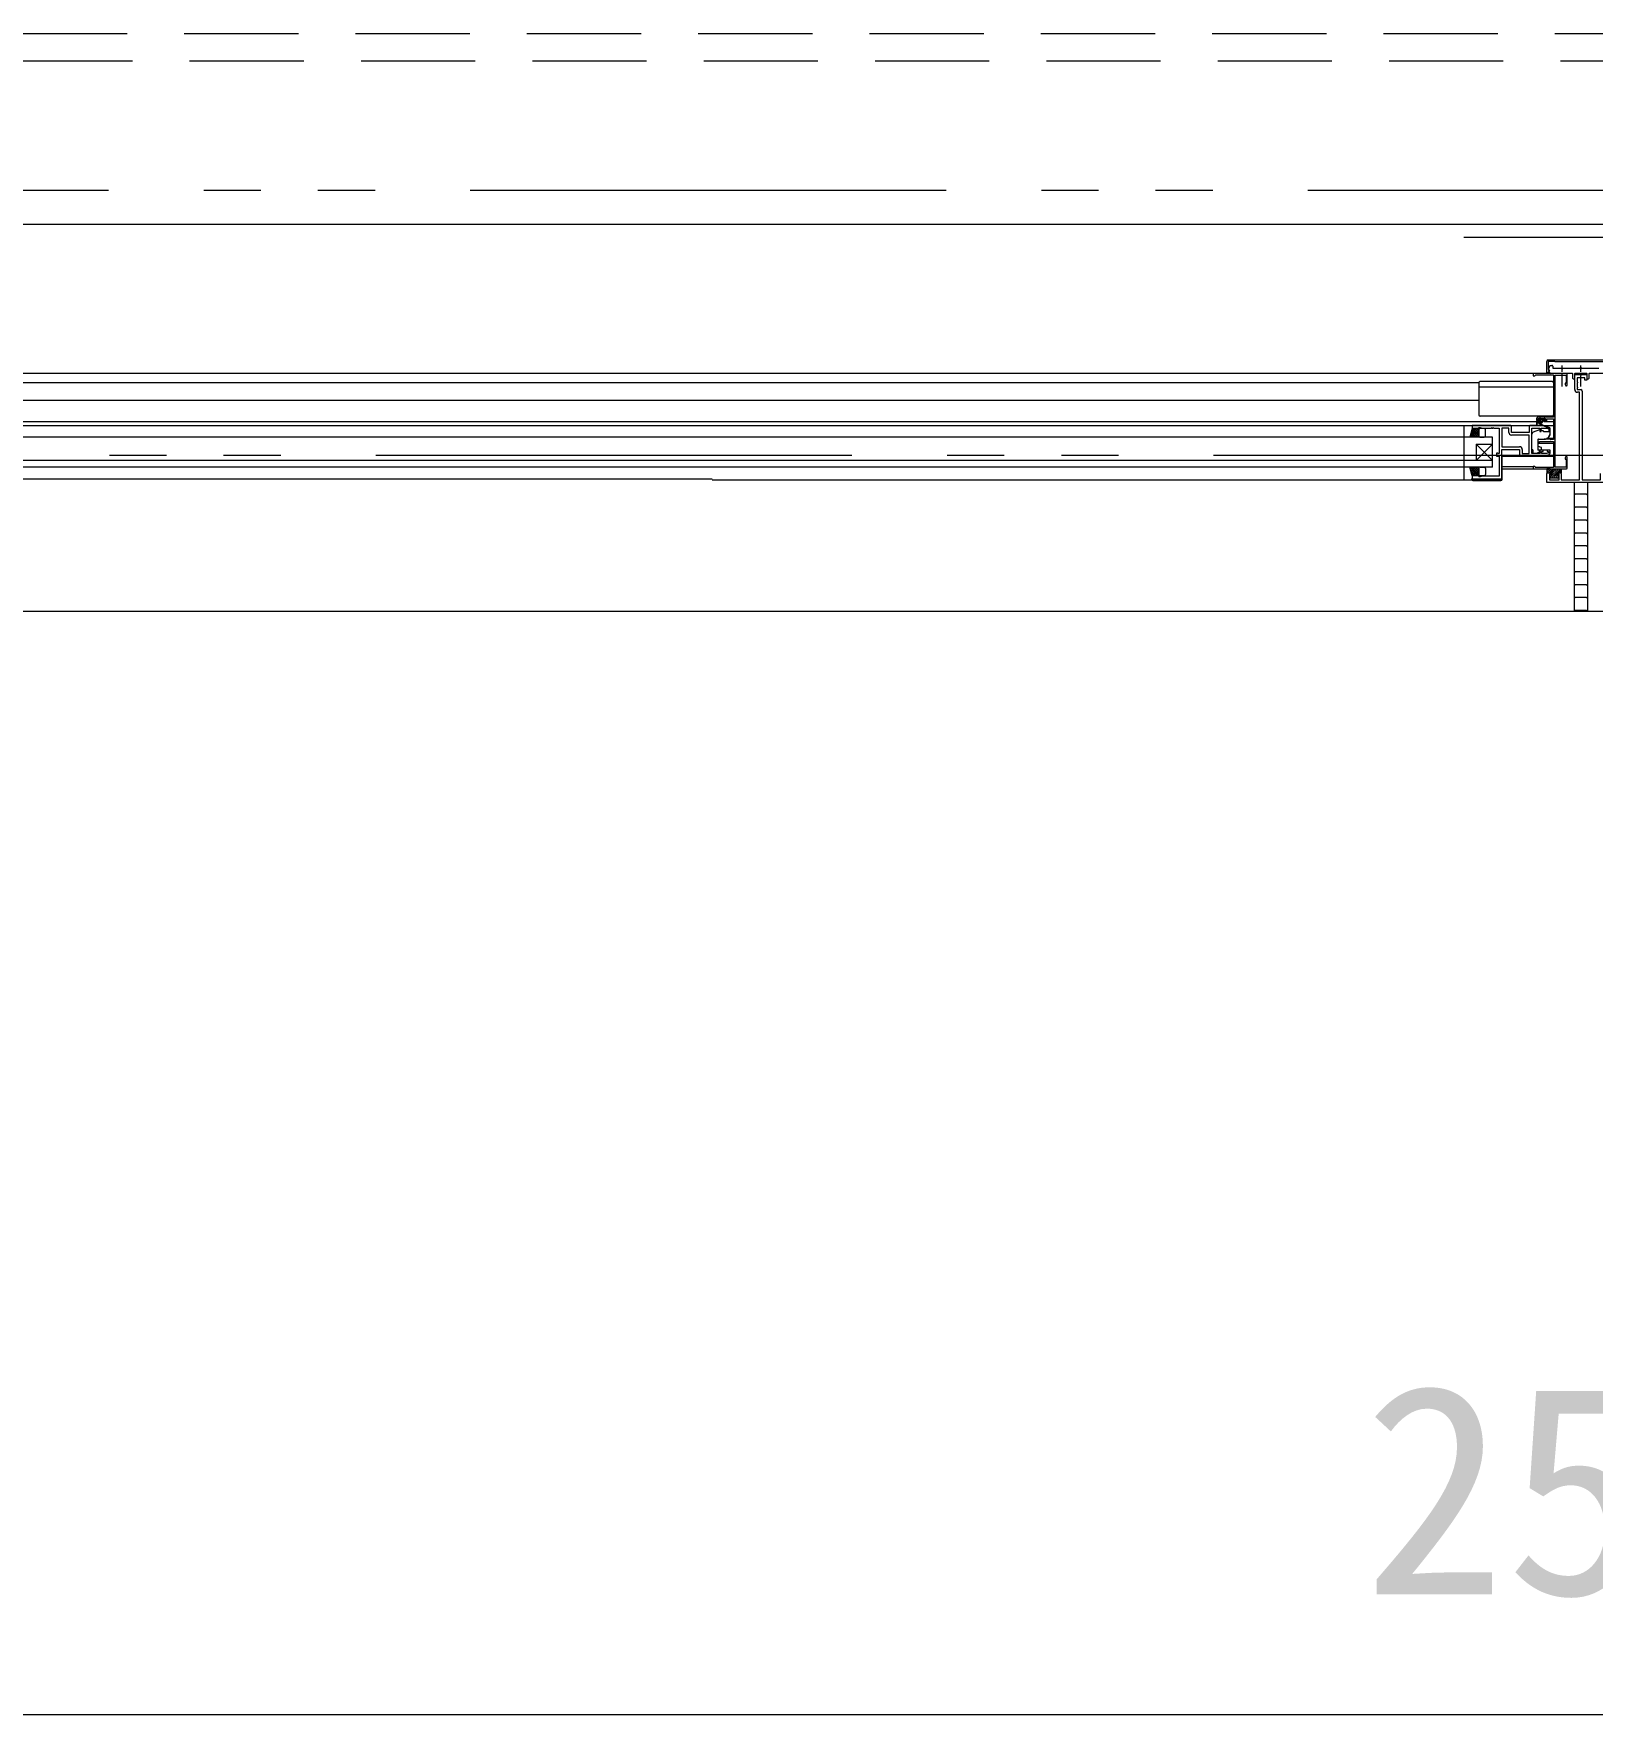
# Model space of a CAD drawing. Units: millimetres at full size. Extents: x -22551 to 92397, y -19340 to 14894.
# Drawn here: x -3776 to -2630, y -6902 to -5666 of the extents above; entities that cross this region are included whole.
import ezdxf
from ezdxf.enums import TextEntityAlignment as Align

# ---------------------------------------------------------------- set-up
doc = ezdxf.new("R2010")
doc.units = ezdxf.units.MM
doc.header["$LTSCALE"] = 70
doc.linetypes.add('DASHED1', pattern=[1.8, 1.2, -0.6])
doc.linetypes.add('DOUBLE_CHAIN1', pattern=[8.8, 5, -1, 0.6, -0.6, 0.6, -1])
doc.layers.add('0-0_NoName', color=7, linetype='Continuous', lineweight=15)
doc.layers.add('2-0_通芯', color=7, linetype='Continuous', lineweight=15)
doc.styles.add('ＭＳ ゴシック', font='')
doc.styles.get('ＭＳ ゴシック').set_extended_font_data('MS Gothic')

# ---------------------------------------------------------------- blocks, each defined once
blk = doc.blocks.new('グループ部品-125')
at = {"layer": '2-0_通芯', "linetype": 'DASHED1'}
for p, q in [((-4547.39, -5665.7), (-729.39, -5665.7)), ((-5173.39, -5685.7), (-103.39, -5685.7))]:
    blk.add_line(p, q, dxfattribs=at)
at = {"layer": '2-0_通芯', "linetype": 'DOUBLE_CHAIN1'}
for p, q in [((-22551.09, -5780.7), (23861.61, -5780.7)), ((-21388.39, -5975.7), (23861.61, -5975.7))]:
    blk.add_line(p, q, dxfattribs=at)
at = {"layer": '2-0_通芯'}
for p, q in [((-5173.39, -5805.7), (-103.39, -5805.7)), ((-2499.89, -5815.7), (-2724.39, -5815.7)), ((-2663.39, -5915.2), (-2663.39, -5906.7)), ((-2662.39, -5905.7), (-2614.39, -5905.7)), ((-2662.39, -5906.7), (-2662.39, -5912.75)), ((-2657.39, -5906.7), (-2662.39, -5906.7)), ((-2657.39, -5907.1), (-2657.39, -5906.7)), ((-2619.39, -5907.1), (-2657.39, -5907.1)), ((-2648.89, -5915.7), (-3852.39, -5915.7)), ((-2662.59, -5915.2), (-2663.39, -5915.2)), ((-2661.48, -5913.28), (-2662.59, -5915.2)), ((-2662.39, -5912.75), (-2661.48, -5913.28)), ((-2662.16, -5912.79), (-2661.1, -5909.9)), ((-2661.74, -5913.51), (-2661.94, -5913.4)), ((-2661.59, -5914.7), (-2661.59, -5913.77)), ((-2660.82, -5909.7), (-2659.59, -5909.7)), ((-2644.49, -5915.7), (-2660.59, -5915.7)), ((-2659.09, -5910.2), (-2659.09, -5911.4)), ((-2658.79, -5911.7), (-2652.86, -5911.7)), ((-2652.19, -5914.38), (-2652.19, -5909.82)), ((-2652.19, -5916.58), (-2652.19, -5915.38)), ((-2652.19, -5925.22), (-2652.19, -5917.58)), ((-2651.52, -5911.7), (-2639.06, -5911.7)), ((-2648.39, -5924.2), (-2648.39, -5916.2)), ((-2644.19, -5919.2), (-2644.19, -5916)), ((-2643.59, -5919.7), (-2643.69, -5919.7)), ((-2643.09, -5916), (-2643.09, -5919.2)), ((-2633.99, -5915.7), (-2642.79, -5915.7)), ((-2638.39, -5914.38), (-2638.39, -5909.82)), ((-2638.39, -5916.58), (-2638.39, -5915.38)), ((-2638.39, -5925.22), (-2638.39, -5917.58)), ((-2637.72, -5911.7), (-2625.26, -5911.7)), ((-2633.69, -5919.2), (-2633.69, -5916)), ((-2633.09, -5919.7), (-2633.19, -5919.7)), ((-2632.59, -5916), (-2632.59, -5919.2)), ((-2616.19, -5915.7), (-2632.29, -5915.7)), ((-2713.39, -5922.6), (-2713.39, -5946.1)), ((-2658.39, -5925.64), (-2713.39, -5925.64)), ((-2659.39, -5921.6), (-2712.39, -5921.6)), ((-2637.42, -5928.5), (-2637.42, -5993.77)), ((-2713.39, -5935.5), (-3835.89, -5935.5)), ((-2658.39, -5954), (-3866.96, -5954)), ((-2718.39, -5954.1), (-3835.89, -5954.1)), ((-2724.39, -5954.1), (-2724.39, -5993.8)), ((-2718.39, -5956), (-2719.89, -5962.5)), ((-2713.62, -5956), (-2719.82, -5962.2)), ((-2715.03, -5956), (-2719.4, -5960.37)), ((-2716.45, -5956), (-2718.97, -5958.53)), ((-2717.86, -5956), (-2718.55, -5956.69)), ((-2713.39, -5961.53), (-2718.49, -5956.43)), ((-2718.39, -5953.9), (-2718.39, -5955.5)), ((-2713.39, -5956), (-2718.39, -5956)), ((-2713.39, -5960.12), (-2717.5, -5956)), ((-2713.39, -5958.7), (-2716.09, -5956)), ((-2713.39, -5957.29), (-2714.68, -5956)), ((-2713.39, -5962.5), (-2713.39, -5955.3)), ((-2713.39, -5957), (-2713.39, -5961.5)), ((-2659.39, -5947.1), (-2712.39, -5947.1)), ((-2709.39, -5956), (-2712.39, -5956)), ((-2708.39, -5961.5), (-2708.39, -5957)), ((-2703.43, -5955.93), (-2703.35, -5955.93)), ((-2668.76, -5957.16), (-2673.4, -5958.83)), ((-2670.89, -5948.7), (-2670.89, -5950)), ((-2670.35, -5951.2), (-2670.89, -5951.74)), ((-2670.89, -5951.5), (-2670.89, -5953.5)), ((-2667.69, -5952.2), (-2670.89, -5952.2)), ((-2668.59, -5951.2), (-2670.59, -5951.2)), ((-2670.59, -5953.33), (-2670.39, -5952.2)), ((-2669, -5951.2), (-2670, -5952.2)), ((-2668.8, -5948.79), (-2669.3, -5949.29)), ((-2669.09, -5949.8), (-2668.75, -5949.8)), ((-2668.99, -5952.2), (-2666.77, -5953.88)), ((-2667.88, -5948.73), (-2668.95, -5949.8)), ((-2666.69, -5950.23), (-2668.66, -5952.2)), ((-2668.39, -5952.2), (-2666.57, -5953.6)), ((-2666.7, -5948.9), (-2668.29, -5950.49)), ((-2668.29, -5950.26), (-2668.29, -5950.9)), ((-2665.69, -5948.9), (-2667.79, -5948.9)), ((-2666.85, -5951.74), (-2667.15, -5952.04)), ((-2666.69, -5950.1), (-2666.69, -5951.2)), ((-2666.39, -5949.8), (-2664.99, -5949.8)), ((-2665.16, -5948.7), (-2666.26, -5949.8)), ((-2661.6, -5955.29), (-2665.82, -5954.02)), ((-2664.71, -5949.6), (-2664.89, -5949.78)), ((-2664.69, -5949.5), (-2664.69, -5949)), ((-2660.89, -5959.9), (-2660.89, -5956.24)), ((-2703.39, -5962.5), (-3850.89, -5962.5)), ((-2719.49, -5962.5), (-2719.81, -5962.18)), ((-2718.08, -5962.5), (-2719.55, -5961.03)), ((-2716.66, -5962.5), (-2719.28, -5959.88)), ((-2715.25, -5962.5), (-2719.02, -5958.73)), ((-2713.83, -5962.5), (-2718.75, -5957.58)), ((-2713.39, -5957.19), (-2718.7, -5962.5)), ((-2713.39, -5958.6), (-2717.29, -5962.5)), ((-2713.39, -5960.02), (-2715.87, -5962.5)), ((-2715.39, -5967.5), (-2703.39, -5967.5)), ((-2715.39, -5967.5), (-2703.39, -5979.5)), ((-2715.39, -5979.5), (-2703.39, -5967.5)), ((-2715.39, -5967.5), (-2715.39, -5979.5)), ((-2713.39, -5961.43), (-2714.46, -5962.5)), ((-2712.39, -5962.5), (-2709.39, -5962.5)), ((-2703.39, -5984.5), (-2703.39, -5962.5)), ((-2696.39, -5969.47), (-2683.46, -5969.47)), ((-2669.89, -5963.85), (-2669.89, -5972.1)), ((-2669.89, -5966.9), (-2658.39, -5966.9)), ((-2669.67, -5963.9), (-2664.29, -5963.85)), ((-2667.62, -5969.98), (-2669.62, -5969.25)), ((-2667.2, -5957.19), (-2665.89, -5957.8)), ((-2658.39, -5963.5), (-2663.51, -5963.5)), ((-2703.39, -5979.5), (-3850.89, -5979.5)), ((-2696.39, -5976.4), (-2658.39, -5976.4)), ((-2673.79, -5971.8), (-2674.39, -5971.8)), ((-2673.79, -5971.8), (-2673.79, -5974.47)), ((-2669.99, -5973.8), (-2668.82, -5973.8)), ((-2669.99, -5974.47), (-2669.99, -5973.8)), ((-2660.89, -5972.1), (-2669.89, -5972.1)), ((-2668.82, -5973.8), (-2668.82, -5972.1)), ((-2668.52, -5971.8), (-2667.59, -5971.8)), ((-2667.29, -5971.5), (-2667.29, -5970.45)), ((-2665.82, -5976.38), (-2661.6, -5975.11)), ((-2648.39, -5985.2), (-2648.39, -5977.2)), ((-3857.39, -5993), (-3277.14, -5993)), ((-2703.39, -5984.5), (-3850.89, -5984.5)), ((-3277.14, -5993.8), (-2696.19, -5993.8)), ((-2718.39, -5991), (-2719.89, -5984.5)), ((-2713.62, -5991), (-2719.82, -5984.8)), ((-2719.49, -5984.5), (-2719.81, -5984.83)), ((-2718.08, -5984.5), (-2719.55, -5985.97)), ((-2715.03, -5991), (-2719.4, -5986.64)), ((-2716.66, -5984.5), (-2719.28, -5987.12)), ((-2715.25, -5984.5), (-2719.02, -5988.27)), ((-2716.45, -5991), (-2718.97, -5988.47)), ((-2713.83, -5984.5), (-2718.75, -5989.42)), ((-2713.39, -5989.81), (-2718.7, -5984.5)), ((-2718.69, -5993), (-2718.69, -5993.3)), ((-2696.19, -5993.3), (-2718.69, -5993.3)), ((-2717.86, -5991), (-2718.55, -5990.31)), ((-2713.39, -5985.47), (-2718.49, -5990.57)), ((-2713.39, -5991), (-2718.39, -5991)), ((-2713.39, -5986.89), (-2717.5, -5991)), ((-2713.39, -5988.4), (-2717.29, -5984.5)), ((-2713.39, -5988.3), (-2716.09, -5991)), ((-2713.39, -5986.99), (-2715.87, -5984.5)), ((-2713.39, -5989.71), (-2714.68, -5991)), ((-2713.39, -5985.57), (-2714.46, -5984.5)), ((-2713.39, -5984.5), (-2713.39, -5991.7)), ((-2713.39, -5990), (-2713.39, -5985.5)), ((-2712.39, -5984.5), (-2709.39, -5984.5)), ((-2709.39, -5991), (-2712.39, -5991)), ((-2708.39, -5985.5), (-2708.39, -5990)), ((-2673.39, -5984.3), (-2696.19, -5984.3)), ((-2696.19, -5985.7), (-2648.89, -5985.7)), ((-2661.52, -5985.65), (-2663.39, -5987.19)), ((-2663.39, -5985.65), (-2663.39, -5988.7)), ((-2660.94, -5985.65), (-2663.39, -5985.65)), ((-2660.24, -5985.78), (-2663.39, -5988.64)), ((-2663.39, -5988.7), (-2659.64, -5988.7)), ((-2663.39, -5995.7), (-2663.39, -5989.2)), ((-2662.89, -5988.7), (-2660.39, -5988.7)), ((-2658.96, -5985.92), (-2662, -5988.7)), ((-2660.57, -5990.1), (-2661.19, -5990.72)), ((-2661.19, -5990.6), (-2661.19, -5992)), ((-2654.45, -5985.65), (-2661.17, -5992.12)), ((-2659.64, -5990.1), (-2660.69, -5990.1)), ((-2655.19, -5992.5), (-2660.69, -5992.5)), ((-2657.58, -5985.95), (-2660.58, -5988.7)), ((-2653.04, -5985.65), (-2660.14, -5992.5)), ((-2656.05, -5985.83), (-2659.64, -5989.17)), ((-2659.64, -5988.7), (-2659.64, -5990.1)), ((-2656.24, -5990.01), (-2658.73, -5992.5)), ((-2654.96, -5990.15), (-2657.31, -5992.5)), ((-2656.24, -5988.7), (-2656.24, -5990.1)), ((-2652.94, -5988.7), (-2656.24, -5988.7)), ((-2656.24, -5990.1), (-2655.19, -5990.1)), ((-2654.69, -5991.29), (-2655.9, -5992.5)), ((-2655.39, -5988.7), (-2653.39, -5988.7)), ((-2654.94, -5985.65), (-2652.94, -5985.65)), ((-2652.94, -5986.96), (-2654.93, -5988.7)), ((-2654.69, -5990.6), (-2654.69, -5992)), ((-2652.94, -5988.13), (-2653.51, -5988.7)), ((-2652.94, -5985.65), (-2652.94, -5988.7)), ((-2717.69, -5994.3), (-2697.19, -5994.3)), ((-2643.39, -5995.7), (-2643.39, -6090.7)), ((-2642.39, -6004.2), (-2643.39, -6005.2)), ((-2642.39, -6004.2), (-2634.39, -6004.2)), ((-2631.39, -5995.7), (-2640.39, -5995.7)), ((-2633.39, -6005.2), (-2634.39, -6004.2)), ((-2633.39, -5995.7), (-2633.39, -6090.7)), ((-2642.39, -6013.7), (-2643.39, -6014.7)), ((-2642.39, -6013.7), (-2634.39, -6013.7)), ((-2633.39, -6014.7), (-2634.39, -6013.7)), ((-2642.39, -6023.2), (-2643.39, -6024.2)), ((-2642.39, -6023.2), (-2634.39, -6023.2)), ((-2633.39, -6024.2), (-2634.39, -6023.2)), ((-2642.39, -6032.7), (-2643.39, -6033.7)), ((-2642.39, -6042.2), (-2643.39, -6043.2)), ((-2642.39, -6032.7), (-2634.39, -6032.7)), ((-2642.39, -6042.2), (-2634.39, -6042.2)), ((-2633.39, -6033.7), (-2634.39, -6032.7)), ((-2633.39, -6043.2), (-2634.39, -6042.2)), ((-2642.39, -6051.7), (-2643.39, -6052.7)), ((-2642.39, -6051.7), (-2634.39, -6051.7)), ((-2633.39, -6052.7), (-2634.39, -6051.7)), ((-2642.39, -6061.2), (-2643.39, -6062.2)), ((-2642.39, -6061.2), (-2634.39, -6061.2)), ((-2633.39, -6062.2), (-2634.39, -6061.2)), ((-2642.39, -6070.7), (-2643.39, -6071.7)), ((-2642.39, -6080.2), (-2643.39, -6081.2)), ((-2642.39, -6070.7), (-2634.39, -6070.7)), ((-2642.39, -6080.2), (-2634.39, -6080.2)), ((-2633.39, -6071.7), (-2634.39, -6070.7)), ((-2633.39, -6081.2), (-2634.39, -6080.2)), ((-344.89, -6090.7), (-4931.89, -6090.7)), ((-2642.39, -6089.7), (-2643.39, -6090.7)), ((-2642.39, -6089.7), (-2634.39, -6089.7)), ((-2633.39, -6090.7), (-2634.39, -6089.7))]:
    blk.add_line(p, q, dxfattribs=at)
for points in [[(-2713.39, -5922.6), (-3853.89, -5922.6), (-3853.89, -5903.6)], [(-2673.39, -5915.7), (-2673.39, -5917.3), (-2672.19, -5917.3)], [(-2671.59, -5916.7), (-2658.39, -5916.7), (-2658.39, -5947.7), (-2669.89, -5947.7)], [(-2648.89, -5976.7), (-2649.39, -5976.7), (-2649.99, -5977.74), (-2649.99, -5978.7), (-2649.29, -5978.7), (-2649.29, -5984.5), (-2657.19, -5984.5), (-2657.19, -5916.9), (-2649.29, -5916.9), (-2649.29, -5922.7), (-2649.99, -5922.7), (-2649.99, -5923.66), (-2649.39, -5924.7), (-2648.89, -5924.7)], [(-2642.89, -5927.43), (-2642.89, -5922.36), (-2642.77, -5922.18), (-2642.77, -5921.63), (-2642.89, -5921.44), (-2642.89, -5921.36), (-2642.77, -5921.18), (-2642.77, -5920.63), (-2642.89, -5920.44), (-2642.89, -5916.9)], [(-2642.39, -5916.4), (-2639.06, -5916.4), (-2638.87, -5916.54)], [(-2633.89, -5916.9), (-2633.89, -5920.5), (-2635.39, -5920.5), (-2635.39, -5918.9), (-2640.96, -5918.9), (-2640.96, -5921.76), (-2640.79, -5921.95), (-2640.79, -5922.45), (-2640.96, -5922.64), (-2640.96, -5925.56), (-2640.79, -5925.75), (-2640.79, -5926.25), (-2640.96, -5926.44), (-2640.96, -5927.5), (-2638.42, -5927.5)], [(-2637.91, -5916.54), (-2637.72, -5916.4), (-2634.39, -5916.4)], [(-2652.89, -5989.2), (-2652.89, -5993.77), (-2639.35, -5993.77), (-2639.35, -5929.43), (-2640.89, -5929.43)], [(-3839.74, -5951), (-2668.59, -5951), (-2668.59, -5950.2), (-2669.69, -5950.2), (-2669.69, -5948.7), (-2664.49, -5948.7), (-2664.49, -5950.2), (-2665.59, -5950.2), (-2665.59, -5951), (-2658.39, -5951)], [(-2660.89, -5956.24), (-2665.96, -5954.1), (-2665.96, -5953.9), (-2675.89, -5953.9), (-2675.89, -5954.1), (-2689.89, -5954.1), (-2689.89, -5953.9), (-2718.39, -5953.9)], [(-2713.39, -5955.3), (-2712.39, -5955.3), (-2710.66, -5955.93), (-2704.35, -5955.93)], [(-2702.43, -5955.93), (-2698.39, -5955.93), (-2698.39, -5974.47), (-2699.26, -5974.47)], [(-2691.32, -5958.93), (-2691.32, -5955.93), (-2696.39, -5955.93), (-2696.39, -5969.47)], [(-2676.39, -5954.5), (-2676.39, -5959), (-2689.39, -5959), (-2689.39, -5954.5)], [(-2660.89, -5974.16), (-2660.89, -5972.1), (-2663.19, -5972.1), (-2663.19, -5972.9), (-2662.09, -5972.9), (-2662.09, -5974.11), (-2663.28, -5974.47), (-2667.29, -5974.47), (-2667.29, -5972.9), (-2666.19, -5972.9), (-2666.19, -5972.1), (-2668.49, -5972.1), (-2668.49, -5974.47), (-2674.39, -5974.47), (-2674.39, -5955.93), (-2668.49, -5955.93), (-2668.49, -5958.3), (-2667.49, -5958.3), (-2667.49, -5955.93), (-2663.28, -5955.93), (-2661.89, -5956.35), (-2661.89, -5957.8)], [(-2663.29, -5950), (-2663.29, -5948.9), (-2658.39, -5948.9), (-2658.39, -5964.2), (-2660.7, -5964.2)], [(-2681.46, -5971.47), (-2681.46, -5974.47), (-2676.32, -5974.47), (-2676.32, -5960.93), (-2689.32, -5960.93)], [(-2668.69, -5966.9), (-2668.69, -5965.6), (-2658.39, -5965.6), (-2658.39, -5984.7), (-2671.59, -5984.7)], [(-2669.89, -5963.85), (-2664.29, -5963.85), (-2663.65, -5963.62), (-2661.96, -5962.2), (-2660.89, -5959.9)], [(-2661.09, -5963.9), (-2665.39, -5963.9), (-2669.43, -5964.25)], [(-2660.89, -5958.6), (-2665.89, -5958.6), (-2665.89, -5957.8)], [(-2699.59, -5974.3), (-2700.39, -5974.3), (-2700.39, -5976.4), (-2698.39, -5976.4), (-2698.39, -5991.07), (-2710.66, -5991.07), (-2712.39, -5991.7), (-2713.39, -5991.7)], [(-2696.39, -5992.5), (-2696.39, -5971.4), (-2683.39, -5971.4), (-2683.39, -5975.9)], [(-2696.39, -5976.3), (-2682.89, -5976.3), (-2682.89, -5976.5), (-2665.96, -5976.5), (-2665.96, -5976.4), (-2661.6, -5975.11), (-2661.09, -5974.75), (-2660.89, -5974.16)], [(-2696.19, -5993.8), (-2696.19, -5976.99), (-2696.39, -5976.99)], [(-2718.39, -5991.5), (-2718.39, -5993), (-2696.89, -5993)], [(-2672.19, -5984.1), (-2673.39, -5984.1), (-2673.39, -5985.7)], [(-2613.39, -5989.2), (-2613.39, -5995.7), (-2663.39, -5995.7)], [(-2659.89, -5989.2), (-2659.89, -5989.7), (-2661.39, -5989.7), (-2661.39, -5993.77), (-2654.39, -5993.77), (-2654.39, -5989.7), (-2655.89, -5989.7), (-2655.89, -5989.2)], [(-2637.42, -5993.77), (-2623.89, -5993.77), (-2623.89, -5989.2)]]:
    blk.add_lwpolyline(points, dxfattribs=at)
for centre, radius, start, end in [((-2662.39, -5906.7), 1, 90, 180), ((-2672.19, -5917), 0.3, 270, 0), ((-2671.59, -5917), 0.3, 90, 180), ((-2661.69, -5912.97), 0.5, 160.00375, 240.00007), ((-2661.89, -5913.77), 0.3, 0, 60.01506), ((-2660.59, -5914.7), 1, 180, 270), ((-2660.82, -5910), 0.3, 90, 159.98725), ((-2659.59, -5910.2), 0.5, 0, 90), ((-2658.79, -5911.4), 0.3, 180, 270), ((-2652.86, -5911.9), 0.2, 16.60294, 90), ((-2652.19, -5911.7), 0.5, 196.5981, 343.3939), ((-2651.52, -5911.9), 0.2, 90, 163.39706), ((-2648.89, -5916.2), 0.5, 0, 90), ((-2644.49, -5916), 0.3, 0, 90), ((-2643.69, -5919.2), 0.5, 180, 270), ((-2643.59, -5919.2), 0.5, 270, 0), ((-2642.79, -5916), 0.3, 90, 180), ((-2642.39, -5916.9), 0.5, 90, 180), ((-2639.06, -5911.9), 0.2, 16.60294, 90), ((-2638.39, -5911.7), 0.5, 196.5981, 343.3939), ((-2638.39, -5916.4), 0.5, 196.60155, 343.39845), ((-2637.72, -5911.9), 0.2, 90, 163.39706), ((-2634.39, -5916.9), 0.5, 0, 90), ((-2633.99, -5916), 0.3, 0, 90), ((-2633.19, -5919.2), 0.5, 180, 270), ((-2633.09, -5919.2), 0.5, 270, 0), ((-2632.29, -5916), 0.3, 90, 180), ((-2712.39, -5922.6), 1, 90, 179.99999), ((-2659.39, -5922.6), 1, 0, 90), ((-2648.89, -5924.2), 0.5, 270, 0), ((-2640.89, -5927.43), 2, 180, 270), ((-2638.42, -5928.5), 1, 0, 90), ((-2717.89, -5955.5), 0.5, 180, 270), ((-2712.39, -5946.1), 1, 180, 270), ((-2712.39, -5957), 1, 90.0001, 180.0001), ((-2709.39, -5957), 1, 0.0001, 90.0001), ((-2704.35, -5955.73), 0.2, 270, 336.42182), ((-2703.89, -5955.93), 0.3, 23.57818, 156.42182), ((-2703.43, -5955.73), 0.2, 203.57818, 270), ((-2703.35, -5955.73), 0.2, 270, 336.42182), ((-2702.89, -5955.93), 0.3, 23.57818, 156.42182), ((-2702.43, -5955.73), 0.2, 203.57818, 270), ((-2689.89, -5954.5), 0.5, 0, 90), ((-2675.89, -5954.5), 0.5, 90, 180), ((-2669.89, -5948.7), 1, 90, 180), ((-2669.89, -5950), 1, 180, 270), ((-2670.59, -5951.5), 0.3, 90, 180), ((-2670.69, -5953.5), 0.2, 180.00001, 60), ((-2669.09, -5949.5), 0.3, 135, 270), ((-2668.59, -5949), 0.3, 90, 135), ((-2668.42, -5958.1), 1, 93.88684, 109.85326), ((-2668.75, -5949.5), 0.3, 270, 326.94427), ((-2668.59, -5950.9), 0.3, 270, 0), ((-2668.29, -5949.8), 0.25, 303.05573, 146.94427), ((-2667.99, -5950.26), 0.3, 123.05573, 180), ((-2667.99, -5948.9), 0.2, 0, 90), ((-2667.69, -5951.2), 1, 270, 0), ((-2667.62, -5958.1), 1, 65, 82.59308), ((-2666.59, -5953.8), 0.2, 204.41711, 84.41711), ((-2666.39, -5950.1), 0.3, 90, 180), ((-2665.96, -5954.5), 0.5, 73.30076, 90), ((-2665.49, -5948.9), 0.2, 90, 180), ((-2664.99, -5949), 0.3, 0, 90), ((-2664.99, -5949.5), 0.3, 270, 0), ((-2664.29, -5950), 1, 270, 0), ((-2661.89, -5956.24), 1, 0, 73.30076), ((-2659.39, -5946.1), 1, 270, 0), ((-2712.39, -5961.5), 1, 180.0001, 270.0001), ((-2709.39, -5961.5), 1, 270.0001, 0.0001), ((-2689.32, -5958.93), 2, 180, 270), ((-2683.46, -5971.47), 2, 0, 90), ((-2672.89, -5960.25), 1.5, 109.85326, 179.99999), ((-2669.59, -5964.2), 0.3, 90.5, 179.99999), ((-2669.39, -5964.75), 0.5, 95, 180), ((-2669.39, -5968.8), 0.5, 180, 250), ((-2664.3, -5962.85), 1, 270.5, 310), ((-2663.89, -5959.9), 3, 310, 0), ((-2661.39, -5957.8), 0.5, 180, 0), ((-2661.09, -5964.1), 0.2, 14.47751, 90), ((-2660.7, -5964), 0.2, 194.47751, 270), ((-2699.59, -5974.5), 0.2, 35.09963, 90), ((-2699.26, -5974.27), 0.2, 215.09963, 270), ((-2682.89, -5975.9), 0.5, 180, 270), ((-2668.52, -5972.1), 0.3, 90, 179.99999), ((-2667.79, -5970.45), 0.5, 0, 70), ((-2667.59, -5971.5), 0.3, 270, 0), ((-2665.96, -5975.9), 0.5, 270, 286.69924), ((-2661.89, -5974.16), 1, 286.69924, 0), ((-2648.89, -5977.2), 0.5, 0, 90), ((-2717.69, -5993.3), 1, 180, 270), ((-2717.89, -5991.5), 0.5, 90, 180), ((-2712.39, -5985.5), 1, 89.9999, 179.9999), ((-2712.39, -5990), 1, 179.9999, 269.9999), ((-2709.39, -5985.5), 1, 359.9999, 89.9999), ((-2709.39, -5990), 1, 269.9999, 359.9999), ((-2697.19, -5993.3), 1, 270, 0), ((-2696.89, -5992.5), 0.5, 270, 0), ((-2672.19, -5984.4), 0.3, 0, 90), ((-2671.59, -5984.4), 0.3, 180, 270), ((-2662.89, -5989.2), 0.5, 90, 180), ((-2660.69, -5990.6), 0.5, 90, 180), ((-2660.69, -5992), 0.5, 180, 270), ((-2657.95, -5970.95), 15, 258.52158, 270.05735), ((-2660.39, -5989.2), 0.5, 0, 90), ((-2657.92, -5970.95), 15, 269.94259, 281.47842), ((-2655.39, -5989.2), 0.5, 90, 180), ((-2655.19, -5990.6), 0.5, 0, 90), ((-2655.19, -5992), 0.5, 270, 0), ((-2653.39, -5989.2), 0.5, 0, 90), ((-2648.89, -5985.2), 0.5, 270, 0)]:
    blk.add_arc(centre, radius, start, end, dxfattribs=at)

msp = doc.modelspace()

# ---------------------------------------------------------------- linework, layer by layer
at = {"layer": '0-0_NoName'}
msp.add_line((-3838.39, -6901.63), (-1338.39, -6901.63), dxfattribs=at)

# ---------------------------------------------------------------- block references
at = {"layer": '2-0_通芯'}
msp.add_blockref('グループ部品-125', (0, 0), dxfattribs=at)

# ---------------------------------------------------------------- texts
at = {"layer": '0-0_NoName', "style": 'ＭＳ ゴシック'}
msp.add_text('2500', height=154, dxfattribs=at).set_placement((-2798.39, -6859.63), align=Align.BOTTOM_LEFT)

doc.saveas('drawing.dxf')
